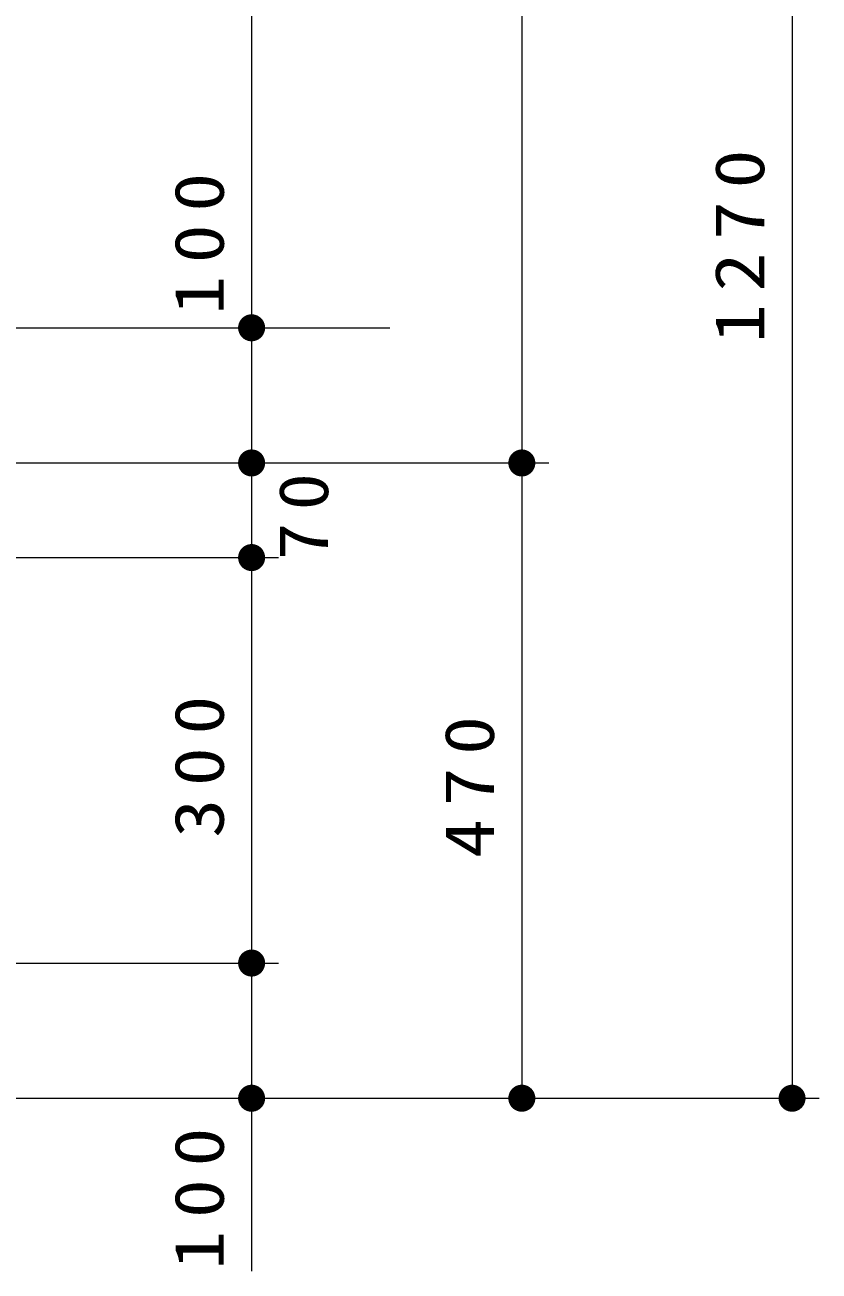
# Model space of a CAD drawing. Units: millimetres on the paper, with parts at other scales. Extents: x -385 to 0, y 0 to 267.
# Drawn here: x -147.73 to -118.34, y 69.27 to 115.36 of the extents above; entities that cross this region are included whole.
import ezdxf

# ---------------------------------------------------------------- set-up
doc = ezdxf.new("R2010")
doc.units = ezdxf.units.MM
doc.layers.add('LY_1', color=7, linetype='Continuous', lineweight=13)
doc.styles.add('ＭＳ ゴシック', font='')
doc.styles.get('ＭＳ ゴシック').set_extended_font_data('MS Gothic')

# ---------------------------------------------------------------- blocks, each defined once
blk = doc.blocks.new('filled_dot')
at = {"color": 0, "linetype": 'Continuous', "lineweight": -2, "const_width": 1.25}
blk.add_lwpolyline([(-0.625, 0, 1), (0.625, 0, 1)], format="xyb", close=True, dxfattribs=at)

msp = doc.modelspace()

# ---------------------------------------------------------------- linework, layer by layer
at = {"layer": 'LY_1'}
for p, q in [((-139.342, 139.159), (-139.342, 104.159)), ((-129.342, 139.159), (-129.342, 99.159)), ((-119.342, 139.159), (-119.342, 75.659)), ((-139.342, 110.419), (-139.342, 99.159)), ((-161.842, 104.159), (-134.225, 104.159)), ((-160.842, 99.159), (-138.342, 99.159)), ((-139.342, 99.159), (-139.342, 95.659)), ((-138.342, 99.159), (-128.342, 99.159)), ((-129.342, 99.159), (-129.342, 75.659)), ((-159.963, 95.659), (-138.342, 95.659)), ((-139.342, 95.659), (-139.342, 80.659)), ((-159.963, 80.659), (-138.342, 80.659)), ((-139.342, 80.659), (-139.342, 69.265)), ((-158.342, 75.659), (-138.342, 75.659)), ((-138.342, 75.659), (-128.342, 75.659)), ((-128.342, 75.659), (-118.342, 75.659))]:
    msp.add_line(p, q, dxfattribs=at)

# ---------------------------------------------------------------- block references
at = {"layer": 'LY_1', "xscale": 0.4, "yscale": 0.4}
for p, rotation in [((-139.342, 104.159), 270), ((-139.342, 104.159), 90), ((-139.342, 99.159), 90), ((-139.342, 99.159), 270), ((-129.342, 99.159), 90), ((-129.342, 99.159), 270), ((-139.342, 95.659), 270), ((-139.342, 95.659), 90), ((-139.342, 80.659), 90), ((-139.342, 80.659), 270), ((-139.342, 75.659), 90), ((-129.342, 75.659), 90), ((-119.342, 75.659), 90)]:
    msp.add_blockref('filled_dot', p, dxfattribs=dict(at, rotation=rotation))

# ---------------------------------------------------------------- texts
at = {"layer": 'LY_1', "char_height": 1.833, "rotation": 90, "style": 'ＭＳ ゴシック'}
for s, insert, attachment_point in [('\\T1.33;\\W1.15;1270', (-120.342, 107.409), 8), ('\\T1.33;\\W1.15;100', (-140.342, 107.502), 8), ('\\T1.34;\\W1.1;70', (-138.342, 97.409), 2), ('\\T1.33;\\W1.15;300', (-140.342, 88.159), 8), ('\\T1.33;\\W1.15;470', (-130.342, 87.409), 8), ('\\T1.33;\\W1.15;100', (-140.342, 72.182), 8)]:
    msp.add_mtext(s, dxfattribs=dict(at, insert=insert, attachment_point=attachment_point))

doc.saveas('drawing.dxf')
